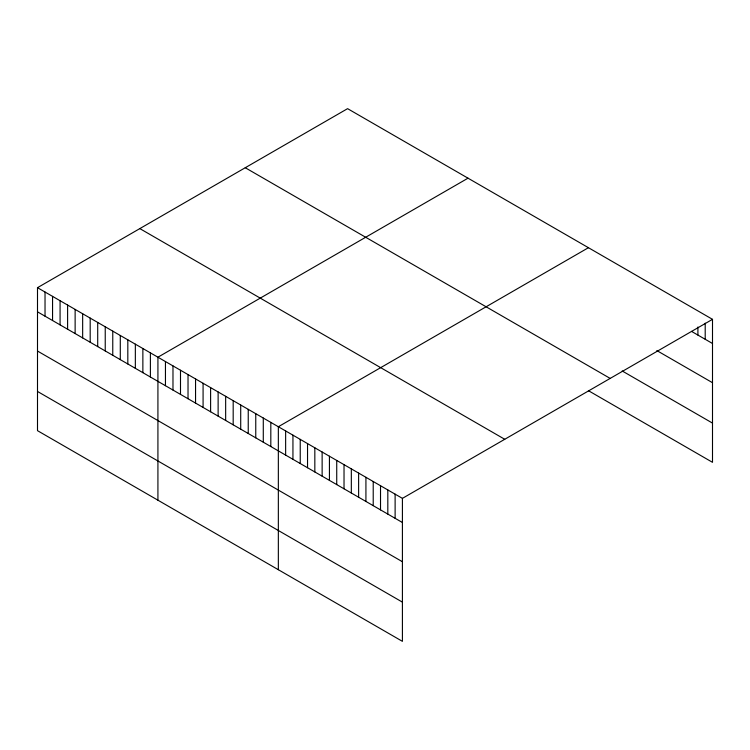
<?xml version="1.0" encoding="UTF-8"?>
<svg xmlns="http://www.w3.org/2000/svg" width="750" height="750" viewBox="0 0 750 750"><rect width="100%" height="100%" fill="white"/><g stroke="black" fill="none" stroke-linecap="round" stroke-linejoin="round"><path stroke-width="1.12" d="M37.5 287.681L402.413 498.366L402.413 641.344L37.5 430.669L37.5 287.681L347.587 108.656L712.5 319.331L712.5 462.319L588.431 390.684M468.009 178.181L157.922 357.206L157.922 500.194M588.431 247.706L278.344 426.731L278.344 569.709M402.413 498.366L712.5 319.331M691.519 331.378L712.5 343.491M656.85 350.578L712.5 382.706M622.181 370.959L712.5 423.103M245.259 167.737L610.172 378.412M139.828 228.6L504.741 439.284M37.5 311.831L402.413 522.516M37.5 351.047L402.413 561.731M37.5 391.453L402.413 602.128M705.206 323.175L705.206 339.272M697.903 327.009L697.903 335.062M395.119 494.147L395.119 518.306M387.816 489.938L387.816 514.087M380.522 485.719L380.522 509.878M373.219 481.509L373.219 505.659M365.925 477.291L365.925 501.45M358.622 473.081L358.622 497.231M351.328 468.863L351.328 493.022M344.025 464.653L344.025 488.803M336.731 460.444L336.731 484.594M329.428 456.225L329.428 480.384M322.134 452.016L322.134 476.166M314.831 447.797L314.831 471.956M307.538 443.588L307.538 467.738M300.234 439.369L300.234 463.528M292.941 435.159L292.941 459.309M285.637 430.941L285.637 455.1M270.816 422.381L270.816 446.541M263.287 418.041L263.287 442.191M255.759 413.691L255.759 437.85M248.241 409.35L248.241 433.5M240.712 405L240.712 429.159M233.184 400.659L233.184 424.809M225.656 396.309L225.656 420.469M218.128 391.969L218.128 416.119M210.609 387.619L210.609 411.778M203.081 383.278L203.081 407.428M195.553 378.928L195.553 403.087M188.025 374.587L188.025 398.738M180.497 370.247L180.497 394.397M172.978 365.897L172.978 390.047M165.45 361.556L165.45 385.706M150.394 352.866L150.394 377.016M142.866 348.516L142.866 372.666M135.347 344.175L135.347 368.325M127.819 339.825L127.819 363.975M120.291 335.484L120.291 359.634M112.763 331.134L112.763 355.284M105.234 326.794L105.234 350.944M97.706 322.444L97.706 346.594M90.188 318.103L90.188 342.253M82.659 313.753L82.659 337.903M75.131 309.413L75.131 333.562M67.603 305.062L67.603 329.213M60.075 300.722L60.075 324.872M52.556 296.372L52.556 320.522M45.028 292.031L45.028 316.181"/></g></svg>
